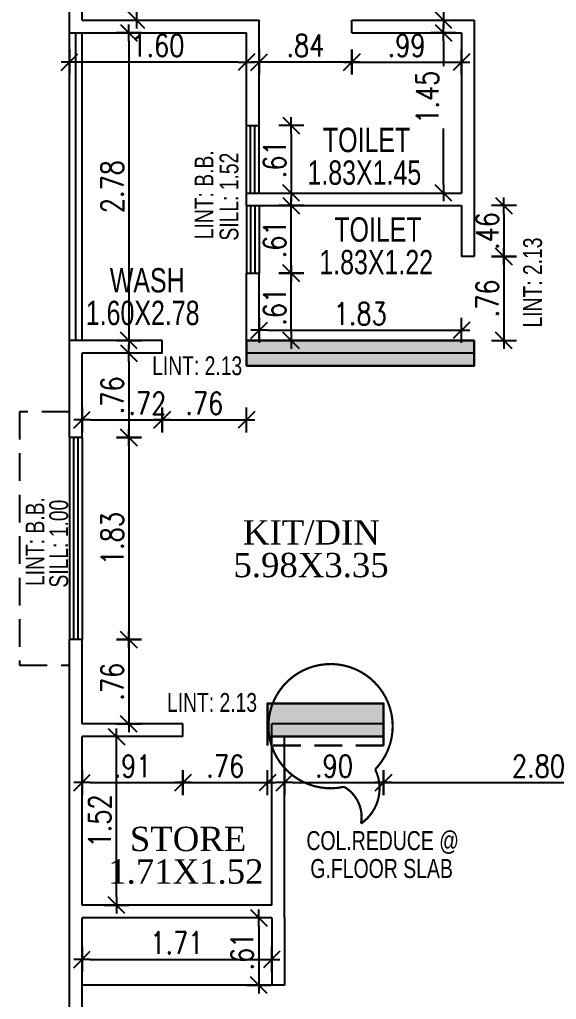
# Model space of a CAD drawing. Header units: inches. Extents: x 14331 to 14549, y 2557 to 2714.
# Drawn here: x 14397.98 to 14402.83, y 2598.31 to 2607.17 of the extents above; entities that cross this region are included whole.
import ezdxf
from ezdxf.enums import TextEntityAlignment as Align

# ---------------------------------------------------------------- set-up
doc = ezdxf.new("R2010")
doc.units = ezdxf.units.IN
doc.header["$LTSCALE"] = 0.25
doc.header["$MEASUREMENT"] = 0
doc.header["$PDMODE"] = 35
doc.linetypes.add('DASHEDX2', pattern=[1.5, 1, -0.5])
for name, color, linetype in [('dimension', 7, 'Continuous'), ('edge back', 34, 'Continuous'), ('edges bak', 7, 'Continuous'), ('proj-internal', 1, 'DASHEDX2'), ('steel', 251, 'Continuous'), ('text-large', 7, 'Continuous'), ('walls', 7, 'Continuous'), ('windows', 96, 'Continuous'), ('WORK TEX', 6, 'Continuous')]:
    doc.layers.add(name, color=color, linetype=linetype)
doc.layers.add('P-COL', color=7, linetype='Continuous', lineweight=30)
doc.layers.add('P-COLHAT', color=8, linetype='Continuous', lineweight=25)
doc.styles.add('ARIAL', font='TIMES_0.TTF')
doc.styles.add('ARL', font='swisscl_0.ttf')
doc.styles.add('romans', font='romans.shx', dxfattribs={"width": 0.8})
doc.dimstyles.new('minitick-100', dxfattribs={"dimscale": 0.1, "dimtxt": 2, "dimasz": 0.75, "dimexe": 0.03125, "dimexo": 0.25, "dimgap": 0.5, "dimtad": 1, "dimzin": 4, "dimdsep": 46, "dimtxsty": 'romans', "dimblk1": 'MINITICK', "dimblk2": 'MINITICK', "dimsah": 1, "dimcen": 1, "dimse1": 1, "dimse2": 1, "dimclrd": 252, "dimclre": 256, "dimclrt": 256, "dimadec": 3, "dimazin": 0, "dimtfac": 0.8, "dimtix": 1, "dimtmove": 2, "dimatfit": 3, "dimfxl": 0, "dimtolj": 1, "dimtzin": 3, "dimarcsym": 0})

# ---------------------------------------------------------------- blocks, each defined once
blk = doc.blocks.new('BLC-A')
at = {"layer": 'P-COLHAT', "lineweight": 30}
for points in [[(6.3091, 15.0139), (6.3091, 15.2439), (8.3671, 15.2439), (8.3671, 15.0139)], [(6.4997, 11.6616), (6.4997, 11.9616), (7.5497, 11.9616), (7.5497, 11.6616)]]:
    blk.add_hatch(color=256, dxfattribs=at).paths.add_polyline_path(points)
at = {"layer": 'P-COL'}
for points in [[(6.3091, 15.0139), (6.3091, 15.2439), (8.3671, 15.2439), (8.3671, 15.0139)], [(6.4997, 11.6616), (6.4997, 11.9616), (7.5497, 11.9616), (7.5497, 11.6616)]]:
    blk.add_lwpolyline(points, close=True, dxfattribs=at)
blk = doc.blocks.new('MINITICK')
at = {"color": 7}
for p, q in [((0, -1.5), (0, 1.5)), ((1, 1), (-1, -1)), ((-1, 0), (1, 0))]:
    blk.add_line(p, q, dxfattribs=at)
blk = doc.blocks.new('*D114')
at = {"layer": 'Defpoints', "color": 0, "ltscale": 10, "transparency": 16777216}
for p in [(14398.5421, 2610.8214), (14399.0341, 2610.8214), (14398.5421, 2607.1629)]:
    blk.add_point(p, dxfattribs=at)
at = {"layer": 'dimension', "color": 252, "lineweight": -2, "ltscale": 10, "transparency": 16777216}
blk.add_line((14399.0341, 2607.2379), (14399.0341, 2610.7464), dxfattribs=at)
at = {"layer": 'dimension', "color": 252, "lineweight": -2, "ltscale": 10, "transparency": 16777216, "xscale": 0.07500000000000001, "yscale": 0.07500000000000001, "zscale": 0.07500000000000001}
for p, rotation in [((14399.0341, 2610.8214), 90), ((14399.0341, 2607.1629), 270)]:
    blk.add_blockref('MINITICK', p, dxfattribs=dict(at, rotation=rotation))
at = {"layer": 'dimension', "ltscale": 10, "transparency": 16777216, "insert": (14398.8841, 2608.9922), "char_height": 0.2, "attachment_point": 5, "rotation": 90, "style": 'romans'}
blk.add_mtext('\\A1;3.66', dxfattribs=at)
blk = doc.blocks.new('*D116')
at = {"layer": 'Defpoints', "color": 0, "ltscale": 10, "transparency": 16777216}
for p in [(14402.0863, 2608.1637), (14401.8104, 2607.1629), (14402.0863, 2607.1629)]:
    blk.add_point(p, dxfattribs=at)
at = {"layer": 'dimension', "color": 252, "lineweight": -2, "ltscale": 10, "transparency": 16777216}
blk.add_line((14401.8104, 2608.0887), (14401.8104, 2607.2379), dxfattribs=at)
at = {"layer": 'dimension', "color": 252, "lineweight": -2, "ltscale": 10, "transparency": 16777216, "xscale": 0.07500000000000001, "yscale": 0.07500000000000001, "zscale": 0.07500000000000001}
for p, rotation in [((14401.8104, 2608.1637), 90), ((14401.8104, 2607.1629), 270)]:
    blk.add_blockref('MINITICK', p, dxfattribs=dict(at, rotation=rotation))
at = {"layer": 'dimension', "ltscale": 10, "transparency": 16777216, "insert": (14401.6604, 2607.6633), "char_height": 0.2, "attachment_point": 5, "rotation": 90, "style": 'romans'}
blk.add_mtext('\\A1;1.00', dxfattribs=at)
blk = doc.blocks.new('*D117')
at = {"layer": 'Defpoints', "color": 0, "ltscale": 10, "transparency": 16777216}
for p in [(14400.9811, 2607.0486), (14401.972, 2607.0486), (14401.972, 2606.7842)]:
    blk.add_point(p, dxfattribs=at)
at = {"layer": 'dimension', "color": 252, "lineweight": -2, "ltscale": 10, "transparency": 16777216}
blk.add_line((14401.0561, 2606.7842), (14401.897, 2606.7842), dxfattribs=at)
at = {"layer": 'dimension', "color": 252, "lineweight": -2, "ltscale": 10, "transparency": 16777216, "xscale": 0.07500000000000001, "yscale": 0.07500000000000001, "zscale": 0.07500000000000001, "rotation": 180}
blk.add_blockref('MINITICK', (14400.9811, 2606.7842), dxfattribs=at)
at = {"layer": 'dimension', "color": 252, "lineweight": -2, "ltscale": 10, "transparency": 16777216, "xscale": 0.07500000000000001, "yscale": 0.07500000000000001, "zscale": 0.07500000000000001}
blk.add_blockref('MINITICK', (14401.972, 2606.7842), dxfattribs=at)
at = {"layer": 'dimension', "ltscale": 10, "transparency": 16777216, "insert": (14401.4765, 2606.9342), "char_height": 0.2, "attachment_point": 5, "style": 'romans'}
blk.add_mtext('\\A1;.99', dxfattribs=at)
blk = doc.blocks.new('*D118')
at = {"layer": 'Defpoints', "color": 0, "ltscale": 10, "transparency": 16777216}
for p in [(14400.1427, 2607.1629), (14400.9811, 2607.1629), (14400.1427, 2606.7842)]:
    blk.add_point(p, dxfattribs=at)
at = {"layer": 'dimension', "color": 252, "lineweight": -2, "ltscale": 10, "transparency": 16777216}
blk.add_line((14400.9061, 2606.7842), (14400.2177, 2606.7842), dxfattribs=at)
at = {"layer": 'dimension', "color": 252, "lineweight": -2, "ltscale": 10, "transparency": 16777216, "xscale": 0.07500000000000001, "yscale": 0.07500000000000001, "zscale": 0.07500000000000001, "rotation": 180}
blk.add_blockref('MINITICK', (14400.1427, 2606.7842), dxfattribs=at)
at = {"layer": 'dimension', "color": 252, "lineweight": -2, "ltscale": 10, "transparency": 16777216, "xscale": 0.07500000000000001, "yscale": 0.07500000000000001, "zscale": 0.07500000000000001}
blk.add_blockref('MINITICK', (14400.9811, 2606.7842), dxfattribs=at)
at = {"layer": 'dimension', "ltscale": 10, "transparency": 16777216, "insert": (14400.5619, 2606.9342), "char_height": 0.2, "attachment_point": 5, "style": 'romans'}
blk.add_mtext('\\A1;.84', dxfattribs=at)
blk = doc.blocks.new('*D119')
at = {"layer": 'Defpoints', "color": 0, "ltscale": 10, "transparency": 16777216}
for p in [(14401.8104, 2607.0486), (14401.972, 2607.0486), (14401.972, 2605.6004)]:
    blk.add_point(p, dxfattribs=at)
at = {"layer": 'dimension', "color": 252, "lineweight": -2, "ltscale": 10, "transparency": 16777216}
for p, q in [((14401.8104, 2606.9736), (14401.8104, 2606.7484)), ((14401.8104, 2605.6754), (14401.8104, 2606.1837))]:
    blk.add_line(p, q, dxfattribs=at)
at = {"layer": 'dimension', "color": 252, "lineweight": -2, "ltscale": 10, "transparency": 16777216, "xscale": 0.07500000000000001, "yscale": 0.07500000000000001, "zscale": 0.07500000000000001}
for p, rotation in [((14401.8104, 2607.0486), 90), ((14401.8104, 2605.6004), 270)]:
    blk.add_blockref('MINITICK', p, dxfattribs=dict(at, rotation=rotation))
at = {"layer": 'dimension', "ltscale": 10, "transparency": 16777216, "insert": (14401.664, 2606.4661), "char_height": 0.2, "attachment_point": 5, "rotation": 90, "style": 'romans'}
blk.add_mtext('\\A1;1.45', dxfattribs=at)
blk = doc.blocks.new('*D120')
at = {"layer": 'Defpoints', "color": 0, "ltscale": 10, "transparency": 16777216}
for p in [(14400.1046, 2606.2101), (14400.1046, 2605.6004), (14400.4341, 2605.6004)]:
    blk.add_point(p, dxfattribs=at)
at = {"layer": 'dimension', "color": 252, "lineweight": -2, "ltscale": 10, "transparency": 16777216}
blk.add_line((14400.4341, 2606.1351), (14400.4341, 2605.6754), dxfattribs=at)
at = {"layer": 'dimension', "color": 252, "lineweight": -2, "ltscale": 10, "transparency": 16777216, "xscale": 0.07500000000000001, "yscale": 0.07500000000000001, "zscale": 0.07500000000000001}
for p, rotation in [((14400.4341, 2606.2101), 90), ((14400.4341, 2605.6004), 270)]:
    blk.add_blockref('MINITICK', p, dxfattribs=dict(at, rotation=rotation))
at = {"layer": 'dimension', "ltscale": 10, "transparency": 16777216, "insert": (14400.2841, 2605.9053), "char_height": 0.2, "attachment_point": 5, "rotation": 90, "style": 'romans'}
blk.add_mtext('\\A1;.61', dxfattribs=at)
blk = doc.blocks.new('*D138')
at = {"layer": 'Defpoints', "color": 0, "ltscale": 10, "transparency": 16777216}
for p in [(14400.1427, 2605.4861), (14400.4341, 2605.4861), (14400.1427, 2604.8763)]:
    blk.add_point(p, dxfattribs=at)
at = {"layer": 'dimension', "color": 252, "lineweight": -2, "ltscale": 10, "transparency": 16777216}
blk.add_line((14400.4341, 2604.9513), (14400.4341, 2605.4111), dxfattribs=at)
at = {"layer": 'dimension', "color": 252, "lineweight": -2, "ltscale": 10, "transparency": 16777216, "xscale": 0.07500000000000001, "yscale": 0.07500000000000001, "zscale": 0.07500000000000001}
for p, rotation in [((14400.4341, 2605.4861), 90), ((14400.4341, 2604.8763), 270)]:
    blk.add_blockref('MINITICK', p, dxfattribs=dict(at, rotation=rotation))
at = {"layer": 'dimension', "ltscale": 10, "transparency": 16777216, "insert": (14400.2841, 2605.1812), "char_height": 0.2, "attachment_point": 5, "rotation": 90, "style": 'romans'}
blk.add_mtext('\\A1;.61', dxfattribs=at)
blk = doc.blocks.new('*D139')
at = {"layer": 'Defpoints', "color": 0, "ltscale": 10, "transparency": 16777216}
for p in [(14400.1427, 2604.8763), (14400.4341, 2604.8763), (14400.1427, 2604.2665)]:
    blk.add_point(p, dxfattribs=at)
at = {"layer": 'dimension', "color": 252, "lineweight": -2, "ltscale": 10, "transparency": 16777216}
blk.add_line((14400.4341, 2604.3415), (14400.4341, 2604.8013), dxfattribs=at)
at = {"layer": 'dimension', "color": 252, "lineweight": -2, "ltscale": 10, "transparency": 16777216, "xscale": 0.07500000000000001, "yscale": 0.07500000000000001, "zscale": 0.07500000000000001}
for p, rotation in [((14400.4341, 2604.8763), 90), ((14400.4341, 2604.2665), 270)]:
    blk.add_blockref('MINITICK', p, dxfattribs=dict(at, rotation=rotation))
at = {"layer": 'dimension', "ltscale": 10, "transparency": 16777216, "insert": (14400.2841, 2604.5714), "char_height": 0.2, "attachment_point": 5, "rotation": 90, "style": 'romans'}
blk.add_mtext('\\A1;.61', dxfattribs=at)
blk = doc.blocks.new('*D140')
at = {"layer": 'Defpoints', "color": 0, "ltscale": 10, "transparency": 16777216}
for p in [(14400.1427, 2604.7318), (14401.972, 2604.3588), (14401.972, 2604.2665)]:
    blk.add_point(p, dxfattribs=at)
at = {"layer": 'dimension', "color": 252, "lineweight": -2, "ltscale": 10, "transparency": 16777216}
blk.add_line((14400.2177, 2604.3588), (14401.897, 2604.3588), dxfattribs=at)
at = {"layer": 'dimension', "color": 252, "lineweight": -2, "ltscale": 10, "transparency": 16777216, "xscale": 0.07500000000000001, "yscale": 0.07500000000000001, "zscale": 0.07500000000000001, "rotation": 180}
blk.add_blockref('MINITICK', (14400.1427, 2604.3588), dxfattribs=at)
at = {"layer": 'dimension', "color": 252, "lineweight": -2, "ltscale": 10, "transparency": 16777216, "xscale": 0.07500000000000001, "yscale": 0.07500000000000001, "zscale": 0.07500000000000001}
blk.add_blockref('MINITICK', (14401.972, 2604.3588), dxfattribs=at)
at = {"layer": 'dimension', "ltscale": 10, "transparency": 16777216, "insert": (14401.0573, 2604.5088), "char_height": 0.2, "attachment_point": 5, "style": 'romans'}
blk.add_mtext('\\A1;1.83', dxfattribs=at)
blk = doc.blocks.new('*D141')
at = {"layer": 'Defpoints', "color": 0, "ltscale": 10, "transparency": 16777216}
for p in [(14398.4278, 2607.0486), (14400.0284, 2607.0486), (14398.4278, 2606.7842)]:
    blk.add_point(p, dxfattribs=at)
at = {"layer": 'dimension', "color": 252, "lineweight": -2, "ltscale": 10, "transparency": 16777216}
blk.add_line((14399.9534, 2606.7842), (14398.5028, 2606.7842), dxfattribs=at)
at = {"layer": 'dimension', "color": 252, "lineweight": -2, "ltscale": 10, "transparency": 16777216, "xscale": 0.07500000000000001, "yscale": 0.07500000000000001, "zscale": 0.07500000000000001, "rotation": 180}
blk.add_blockref('MINITICK', (14398.4278, 2606.7842), dxfattribs=at)
at = {"layer": 'dimension', "color": 252, "lineweight": -2, "ltscale": 10, "transparency": 16777216, "xscale": 0.07500000000000001, "yscale": 0.07500000000000001, "zscale": 0.07500000000000001}
blk.add_blockref('MINITICK', (14400.0284, 2606.7842), dxfattribs=at)
at = {"layer": 'dimension', "ltscale": 10, "transparency": 16777216, "insert": (14399.2281, 2606.9342), "char_height": 0.2, "attachment_point": 5, "style": 'romans'}
blk.add_mtext('\\A1;1.60', dxfattribs=at)
blk = doc.blocks.new('*D142')
at = {"layer": 'Defpoints', "color": 0, "ltscale": 10, "transparency": 16777216}
for p in [(14399.0809, 2607.0486), (14398.966, 2604.2665), (14399.0142, 2604.2665)]:
    blk.add_point(p, dxfattribs=at)
at = {"layer": 'dimension', "color": 252, "lineweight": -2, "ltscale": 10, "transparency": 16777216}
blk.add_line((14398.966, 2606.9736), (14398.966, 2604.3415), dxfattribs=at)
at = {"layer": 'dimension', "color": 252, "lineweight": -2, "ltscale": 10, "transparency": 16777216, "xscale": 0.07500000000000001, "yscale": 0.07500000000000001, "zscale": 0.07500000000000001}
for p, rotation in [((14398.966, 2607.0486), 90), ((14398.966, 2604.2665), 270)]:
    blk.add_blockref('MINITICK', p, dxfattribs=dict(at, rotation=rotation))
at = {"layer": 'dimension', "ltscale": 10, "transparency": 16777216, "insert": (14398.816, 2605.6576), "char_height": 0.2, "attachment_point": 5, "rotation": 90, "style": 'romans'}
blk.add_mtext('\\A1;2.78', dxfattribs=at)
blk = doc.blocks.new('*D143')
at = {"layer": 'Defpoints', "color": 0, "ltscale": 10, "transparency": 16777216}
for p in [(14398.5421, 2604.1522), (14399.2662, 2604.1522), (14399.2662, 2603.5483)]:
    blk.add_point(p, dxfattribs=at)
at = {"layer": 'dimension', "color": 252, "lineweight": -2, "ltscale": 10, "transparency": 16777216}
blk.add_line((14398.6171, 2603.5483), (14399.1912, 2603.5483), dxfattribs=at)
at = {"layer": 'dimension', "color": 252, "lineweight": -2, "ltscale": 10, "transparency": 16777216, "xscale": 0.07500000000000001, "yscale": 0.07500000000000001, "zscale": 0.07500000000000001, "rotation": 180}
blk.add_blockref('MINITICK', (14398.5421, 2603.5483), dxfattribs=at)
at = {"layer": 'dimension', "color": 252, "lineweight": -2, "ltscale": 10, "transparency": 16777216, "xscale": 0.07500000000000001, "yscale": 0.07500000000000001, "zscale": 0.07500000000000001}
blk.add_blockref('MINITICK', (14399.2662, 2603.5483), dxfattribs=at)
at = {"layer": 'dimension', "ltscale": 10, "transparency": 16777216, "insert": (14399.1328, 2603.6983), "char_height": 0.2, "attachment_point": 5, "style": 'romans'}
blk.add_mtext('\\A1;.72', dxfattribs=at)
blk = doc.blocks.new('*D144')
at = {"layer": 'Defpoints', "color": 0, "ltscale": 10, "transparency": 16777216}
for p in [(14399.2662, 2604.1522), (14400.0284, 2604.1515), (14400.0284, 2603.5483)]:
    blk.add_point(p, dxfattribs=at)
at = {"layer": 'dimension', "color": 252, "lineweight": -2, "ltscale": 10, "transparency": 16777216}
blk.add_line((14399.3412, 2603.5483), (14399.9534, 2603.5483), dxfattribs=at)
at = {"layer": 'dimension', "color": 252, "lineweight": -2, "ltscale": 10, "transparency": 16777216, "xscale": 0.07500000000000001, "yscale": 0.07500000000000001, "zscale": 0.07500000000000001, "rotation": 180}
blk.add_blockref('MINITICK', (14399.2662, 2603.5483), dxfattribs=at)
at = {"layer": 'dimension', "color": 252, "lineweight": -2, "ltscale": 10, "transparency": 16777216, "xscale": 0.07500000000000001, "yscale": 0.07500000000000001, "zscale": 0.07500000000000001}
blk.add_blockref('MINITICK', (14400.0284, 2603.5483), dxfattribs=at)
at = {"layer": 'dimension', "ltscale": 10, "transparency": 16777216, "insert": (14399.6473, 2603.6983), "char_height": 0.2, "attachment_point": 5, "style": 'romans'}
blk.add_mtext('\\A1;.76', dxfattribs=at)
blk = doc.blocks.new('*D145')
at = {"layer": 'Defpoints', "color": 0, "ltscale": 10, "transparency": 16777216}
for p in [(14398.5421, 2604.1522), (14398.5421, 2603.3894), (14398.966, 2603.3894)]:
    blk.add_point(p, dxfattribs=at)
at = {"layer": 'dimension', "color": 252, "lineweight": -2, "ltscale": 10, "transparency": 16777216}
blk.add_line((14398.966, 2604.0772), (14398.966, 2603.4644), dxfattribs=at)
at = {"layer": 'dimension', "color": 252, "lineweight": -2, "ltscale": 10, "transparency": 16777216, "xscale": 0.07500000000000001, "yscale": 0.07500000000000001, "zscale": 0.07500000000000001}
for p, rotation in [((14398.966, 2604.1522), 90), ((14398.966, 2603.3894), 270)]:
    blk.add_blockref('MINITICK', p, dxfattribs=dict(at, rotation=rotation))
at = {"layer": 'dimension', "ltscale": 10, "transparency": 16777216, "insert": (14398.816, 2603.7708), "char_height": 0.2, "attachment_point": 5, "rotation": 90, "style": 'romans'}
blk.add_mtext('\\A1;.76', dxfattribs=at)
blk = doc.blocks.new('*D146')
at = {"layer": 'Defpoints', "color": 0, "ltscale": 10, "transparency": 16777216}
for p in [(14398.504, 2603.3894), (14398.504, 2601.5614), (14398.966, 2601.5614)]:
    blk.add_point(p, dxfattribs=at)
at = {"layer": 'dimension', "color": 252, "lineweight": -2, "ltscale": 10, "transparency": 16777216}
blk.add_line((14398.966, 2603.3144), (14398.966, 2601.6364), dxfattribs=at)
at = {"layer": 'dimension', "color": 252, "lineweight": -2, "ltscale": 10, "transparency": 16777216, "xscale": 0.07500000000000001, "yscale": 0.07500000000000001, "zscale": 0.07500000000000001}
for p, rotation in [((14398.966, 2603.3894), 90), ((14398.966, 2601.5614), 270)]:
    blk.add_blockref('MINITICK', p, dxfattribs=dict(at, rotation=rotation))
at = {"layer": 'dimension', "ltscale": 10, "transparency": 16777216, "insert": (14398.816, 2602.4754), "char_height": 0.2, "attachment_point": 5, "rotation": 90, "style": 'romans'}
blk.add_mtext('\\A1;1.83', dxfattribs=at)
blk = doc.blocks.new('*D147')
at = {"layer": 'Defpoints', "color": 0, "ltscale": 10, "transparency": 16777216}
for p in [(14398.5421, 2601.5614), (14398.5421, 2600.7986), (14398.966, 2600.7986)]:
    blk.add_point(p, dxfattribs=at)
at = {"layer": 'dimension', "color": 252, "lineweight": -2, "ltscale": 10, "transparency": 16777216}
blk.add_line((14398.966, 2601.4864), (14398.966, 2600.8736), dxfattribs=at)
at = {"layer": 'dimension', "color": 252, "lineweight": -2, "ltscale": 10, "transparency": 16777216, "xscale": 0.07500000000000001, "yscale": 0.07500000000000001, "zscale": 0.07500000000000001}
for p, rotation in [((14398.966, 2601.5614), 90), ((14398.966, 2600.7986), 270)]:
    blk.add_blockref('MINITICK', p, dxfattribs=dict(at, rotation=rotation))
at = {"layer": 'dimension', "ltscale": 10, "transparency": 16777216, "insert": (14398.816, 2601.18), "char_height": 0.2, "attachment_point": 5, "rotation": 90, "style": 'romans'}
blk.add_mtext('\\A1;.76', dxfattribs=at)
blk = doc.blocks.new('*D148')
at = {"layer": 'Defpoints', "color": 0, "ltscale": 10, "transparency": 16777216}
for p in [(14398.5421, 2600.6842), (14399.4548, 2600.6842), (14399.4548, 2600.2681)]:
    blk.add_point(p, dxfattribs=at)
at = {"layer": 'dimension', "color": 252, "lineweight": -2, "ltscale": 10, "transparency": 16777216}
blk.add_line((14398.6171, 2600.2681), (14399.3798, 2600.2681), dxfattribs=at)
at = {"layer": 'dimension', "color": 252, "lineweight": -2, "ltscale": 10, "transparency": 16777216, "xscale": 0.07500000000000001, "yscale": 0.07500000000000001, "zscale": 0.07500000000000001, "rotation": 180}
blk.add_blockref('MINITICK', (14398.5421, 2600.2681), dxfattribs=at)
at = {"layer": 'dimension', "color": 252, "lineweight": -2, "ltscale": 10, "transparency": 16777216, "xscale": 0.07500000000000001, "yscale": 0.07500000000000001, "zscale": 0.07500000000000001}
blk.add_blockref('MINITICK', (14399.4548, 2600.2681), dxfattribs=at)
at = {"layer": 'dimension', "ltscale": 10, "transparency": 16777216, "insert": (14398.9985, 2600.4181), "char_height": 0.2, "attachment_point": 5, "style": 'romans'}
blk.add_mtext('\\A1;.91', dxfattribs=at)
blk = doc.blocks.new('*D149')
at = {"layer": 'Defpoints', "color": 0, "ltscale": 10, "transparency": 16777216}
for p in [(14400.2189, 2600.7276), (14399.4548, 2600.6842), (14400.2189, 2600.2681)]:
    blk.add_point(p, dxfattribs=at)
at = {"layer": 'dimension', "color": 252, "lineweight": -2, "ltscale": 10, "transparency": 16777216}
blk.add_line((14399.5298, 2600.2681), (14400.1439, 2600.2681), dxfattribs=at)
at = {"layer": 'dimension', "color": 252, "lineweight": -2, "ltscale": 10, "transparency": 16777216, "xscale": 0.07500000000000001, "yscale": 0.07500000000000001, "zscale": 0.07500000000000001, "rotation": 180}
blk.add_blockref('MINITICK', (14399.4548, 2600.2681), dxfattribs=at)
at = {"layer": 'dimension', "color": 252, "lineweight": -2, "ltscale": 10, "transparency": 16777216, "xscale": 0.07500000000000001, "yscale": 0.07500000000000001, "zscale": 0.07500000000000001}
blk.add_blockref('MINITICK', (14400.2189, 2600.2681), dxfattribs=at)
at = {"layer": 'dimension', "ltscale": 10, "transparency": 16777216, "insert": (14399.8369, 2600.4181), "char_height": 0.2, "attachment_point": 5, "style": 'romans'}
blk.add_mtext('\\A1;.76', dxfattribs=at)
blk = doc.blocks.new('*D150')
at = {"layer": 'Defpoints', "color": 0, "ltscale": 10, "transparency": 16777216}
for p in [(14398.5421, 2600.6842), (14398.8535, 2600.6842), (14398.5421, 2599.1598)]:
    blk.add_point(p, dxfattribs=at)
at = {"layer": 'dimension', "color": 252, "lineweight": -2, "ltscale": 10, "transparency": 16777216}
blk.add_line((14398.8535, 2599.2348), (14398.8535, 2600.6092), dxfattribs=at)
at = {"layer": 'dimension', "color": 252, "lineweight": -2, "ltscale": 10, "transparency": 16777216, "xscale": 0.07500000000000001, "yscale": 0.07500000000000001, "zscale": 0.07500000000000001}
for p, rotation in [((14398.8535, 2600.6842), 90), ((14398.8535, 2599.1598), 270)]:
    blk.add_blockref('MINITICK', p, dxfattribs=dict(at, rotation=rotation))
at = {"layer": 'dimension', "ltscale": 10, "transparency": 16777216, "insert": (14398.7035, 2599.922), "char_height": 0.2, "attachment_point": 5, "rotation": 90, "style": 'romans'}
blk.add_mtext('\\A1;1.52', dxfattribs=at)
blk = doc.blocks.new('*D151')
at = {"layer": 'Defpoints', "color": 0, "ltscale": 10, "transparency": 16777216}
for p in [(14398.5421, 2599.0455), (14400.257, 2599.0455), (14400.257, 2598.6699)]:
    blk.add_point(p, dxfattribs=at)
at = {"layer": 'dimension', "color": 252, "lineweight": -2, "ltscale": 10, "transparency": 16777216}
blk.add_line((14398.6171, 2598.6699), (14400.182, 2598.6699), dxfattribs=at)
at = {"layer": 'dimension', "color": 252, "lineweight": -2, "ltscale": 10, "transparency": 16777216, "xscale": 0.07500000000000001, "yscale": 0.07500000000000001, "zscale": 0.07500000000000001, "rotation": 180}
blk.add_blockref('MINITICK', (14398.5421, 2598.6699), dxfattribs=at)
at = {"layer": 'dimension', "color": 252, "lineweight": -2, "ltscale": 10, "transparency": 16777216, "xscale": 0.07500000000000001, "yscale": 0.07500000000000001, "zscale": 0.07500000000000001}
blk.add_blockref('MINITICK', (14400.257, 2598.6699), dxfattribs=at)
at = {"layer": 'dimension', "ltscale": 10, "transparency": 16777216, "insert": (14399.3996, 2598.8199), "char_height": 0.2, "attachment_point": 5, "style": 'romans'}
blk.add_mtext('\\A1;1.71', dxfattribs=at)
blk = doc.blocks.new('*D152')
at = {"layer": 'Defpoints', "color": 0, "ltscale": 10, "transparency": 16777216}
for p in [(14400.257, 2599.0455), (14400.1405, 2598.4358), (14400.257, 2598.4358)]:
    blk.add_point(p, dxfattribs=at)
at = {"layer": 'dimension', "color": 252, "lineweight": -2, "ltscale": 10, "transparency": 16777216}
blk.add_line((14400.1405, 2598.9705), (14400.1405, 2598.5108), dxfattribs=at)
at = {"layer": 'dimension', "color": 252, "lineweight": -2, "ltscale": 10, "transparency": 16777216, "xscale": 0.07500000000000001, "yscale": 0.07500000000000001, "zscale": 0.07500000000000001}
for p, rotation in [((14400.1405, 2599.0455), 90), ((14400.1405, 2598.4358), 270)]:
    blk.add_blockref('MINITICK', p, dxfattribs=dict(at, rotation=rotation))
at = {"layer": 'dimension', "ltscale": 10, "transparency": 16777216, "insert": (14399.9905, 2598.7406), "char_height": 0.2, "attachment_point": 5, "rotation": 90, "style": 'romans'}
blk.add_mtext('\\A1;.61', dxfattribs=at)
blk = doc.blocks.new('*D168')
at = {"layer": 'Defpoints', "color": 0, "ltscale": 10, "transparency": 16777216}
for p in [(14400.3714, 2600.6842), (14401.2689, 2600.6842), (14401.2689, 2600.2681)]:
    blk.add_point(p, dxfattribs=at)
at = {"layer": 'dimension', "color": 252, "lineweight": -2, "ltscale": 10, "transparency": 16777216}
blk.add_line((14400.4464, 2600.2681), (14401.1939, 2600.2681), dxfattribs=at)
at = {"layer": 'dimension', "color": 252, "lineweight": -2, "ltscale": 10, "transparency": 16777216, "xscale": 0.07500000000000001, "yscale": 0.07500000000000001, "zscale": 0.07500000000000001, "rotation": 180}
blk.add_blockref('MINITICK', (14400.3714, 2600.2681), dxfattribs=at)
at = {"layer": 'dimension', "color": 252, "lineweight": -2, "ltscale": 10, "transparency": 16777216, "xscale": 0.07500000000000001, "yscale": 0.07500000000000001, "zscale": 0.07500000000000001}
blk.add_blockref('MINITICK', (14401.2689, 2600.2681), dxfattribs=at)
at = {"layer": 'dimension', "ltscale": 10, "transparency": 16777216, "insert": (14400.8201, 2600.4181), "char_height": 0.2, "attachment_point": 5, "style": 'romans'}
blk.add_mtext('\\A1;.90', dxfattribs=at)
blk = doc.blocks.new('*D169')
at = {"layer": 'Defpoints', "color": 0, "ltscale": 10, "transparency": 16777216}
for p in [(14401.2689, 2600.7414), (14404.068, 2600.7986), (14404.068, 2600.2681)]:
    blk.add_point(p, dxfattribs=at)
at = {"layer": 'dimension', "color": 252, "lineweight": -2, "ltscale": 10, "transparency": 16777216}
blk.add_line((14401.3439, 2600.2681), (14403.993, 2600.2681), dxfattribs=at)
at = {"layer": 'dimension', "color": 252, "lineweight": -2, "ltscale": 10, "transparency": 16777216, "xscale": 0.07500000000000001, "yscale": 0.07500000000000001, "zscale": 0.07500000000000001, "rotation": 180}
blk.add_blockref('MINITICK', (14401.2689, 2600.2681), dxfattribs=at)
at = {"layer": 'dimension', "color": 252, "lineweight": -2, "ltscale": 10, "transparency": 16777216, "xscale": 0.07500000000000001, "yscale": 0.07500000000000001, "zscale": 0.07500000000000001}
blk.add_blockref('MINITICK', (14404.068, 2600.2681), dxfattribs=at)
at = {"layer": 'dimension', "ltscale": 10, "transparency": 16777216, "insert": (14402.6685, 2600.4181), "char_height": 0.2, "attachment_point": 5, "style": 'romans'}
blk.add_mtext('\\A1;2.80', dxfattribs=at)
blk = doc.blocks.new('*D2022')
at = {"layer": 'Defpoints', "color": 0, "ltscale": 10, "transparency": 16777216}
for p in [(14401.972, 2605.4861), (14401.972, 2605.0265), (14402.3567, 2605.0265)]:
    blk.add_point(p, dxfattribs=at)
at = {"layer": 'dimension', "color": 252, "lineweight": -2, "ltscale": 10, "transparency": 16777216}
blk.add_line((14402.3567, 2605.4111), (14402.3567, 2605.1015), dxfattribs=at)
at = {"layer": 'dimension', "color": 252, "lineweight": -2, "ltscale": 10, "transparency": 16777216, "xscale": 0.07500000000000001, "yscale": 0.07500000000000001, "zscale": 0.07500000000000001}
for p, rotation in [((14402.3567, 2605.4861), 90), ((14402.3567, 2605.0265), 270)]:
    blk.add_blockref('MINITICK', p, dxfattribs=dict(at, rotation=rotation))
at = {"layer": 'dimension', "ltscale": 10, "transparency": 16777216, "insert": (14402.2067, 2605.2563), "char_height": 0.2, "attachment_point": 5, "rotation": 90, "style": 'romans'}
blk.add_mtext('\\A1;.46', dxfattribs=at)
blk = doc.blocks.new('*D2023')
at = {"layer": 'Defpoints', "color": 0, "ltscale": 10, "transparency": 16777216}
for p in [(14402.0863, 2605.0265), (14402.0863, 2604.2665), (14402.3567, 2604.2665)]:
    blk.add_point(p, dxfattribs=at)
at = {"layer": 'dimension', "color": 252, "lineweight": -2, "ltscale": 10, "transparency": 16777216}
blk.add_line((14402.3567, 2604.9515), (14402.3567, 2604.3415), dxfattribs=at)
at = {"layer": 'dimension', "color": 252, "lineweight": -2, "ltscale": 10, "transparency": 16777216, "xscale": 0.07500000000000001, "yscale": 0.07500000000000001, "zscale": 0.07500000000000001}
for p, rotation in [((14402.3567, 2605.0265), 90), ((14402.3567, 2604.2665), 270)]:
    blk.add_blockref('MINITICK', p, dxfattribs=dict(at, rotation=rotation))
at = {"layer": 'dimension', "ltscale": 10, "transparency": 16777216, "insert": (14402.2067, 2604.6465), "char_height": 0.2, "attachment_point": 5, "rotation": 90, "style": 'romans'}
blk.add_mtext('\\A1;.76', dxfattribs=at)

msp = doc.modelspace()

# ---------------------------------------------------------------- linework, layer by layer
at = {"layer": 'edge back', "color": 3, "const_width": 0.0195}
msp.add_lwpolyline([(14400.911, 2600.2306, -0.321855), (14401.064, 2599.898, 0.372837), (14401.1925, 2600.3881, 6.819595)], format="xyb", close=True, dxfattribs=at)
at = {"layer": 'edges bak', "linetype": 'Continuous'}
msp.add_line((14400.3714, 2598.4358), (14398.5421, 2598.4358), dxfattribs=at)
at = {"layer": 'proj-internal'}
msp.add_lwpolyline([(14398.4278, 2603.6214), (14397.9778, 2603.6214), (14397.9778, 2601.3314), (14398.4278, 2601.3314)], dxfattribs=at)
at = {"layer": 'proj-internal', "color": 5, "lineweight": 30}
msp.add_lwpolyline([(14401.2689, 2600.6842), (14401.2689, 2600.6042), (14400.2189, 2600.6042), (14400.2189, 2600.6842)], dxfattribs=at)
at = {"layer": 'steel'}
for p, q in [((14398.4278, 2604.2665), (14398.4278, 2607.0486)), ((14398.4849, 2604.2665), (14398.4849, 2607.0486)), ((14398.5421, 2604.2665), (14398.5421, 2607.0486))]:
    msp.add_line(p, q, dxfattribs=at)
at = {"layer": 'walls', "linetype": 'Continuous'}
for p, q in [((14398.4278, 2607.0486), (14398.4278, 2610.9358)), ((14398.5421, 2607.1629), (14398.5421, 2610.8214)), ((14398.5421, 2607.1629), (14400.1427, 2607.1629)), ((14400.1427, 2606.2101), (14400.1427, 2607.1629)), ((14400.9811, 2607.0486), (14400.9811, 2607.1629)), ((14400.9811, 2607.1629), (14402.0863, 2607.1629)), ((14402.0863, 2607.1629), (14402.0863, 2605.4861)), ((14398.4278, 2607.0486), (14400.0284, 2607.0486)), ((14400.0284, 2606.2101), (14400.0284, 2607.0486)), ((14400.9811, 2607.0486), (14401.972, 2607.0486)), ((14401.972, 2607.0486), (14401.972, 2605.6004)), ((14400.0284, 2606.2101), (14400.1427, 2606.2101)), ((14400.0284, 2605.4861), (14400.0284, 2605.6004)), ((14400.0284, 2605.6004), (14401.972, 2605.6004)), ((14400.0284, 2605.4861), (14401.972, 2605.4861)), ((14401.972, 2605.4861), (14401.972, 2605.0265)), ((14402.0863, 2605.4861), (14402.0863, 2605.0265)), ((14402.0863, 2605.0265), (14401.972, 2605.0265)), ((14400.0284, 2604.1522), (14400.0284, 2604.8763)), ((14400.0284, 2604.8763), (14400.1427, 2604.8763)), ((14400.1427, 2604.2665), (14400.1427, 2604.8763)), ((14398.4278, 2603.3894), (14398.4278, 2604.2665)), ((14399.2662, 2604.2665), (14398.4278, 2604.2665)), ((14399.2662, 2604.1522), (14399.2662, 2604.2665)), ((14402.0863, 2604.2665), (14400.1427, 2604.2665)), ((14402.0863, 2604.2665), (14402.0863, 2604.1522)), ((14398.5421, 2603.3894), (14398.5421, 2604.1522)), ((14399.2662, 2604.1522), (14398.5421, 2604.1522)), ((14402.0863, 2604.1522), (14400.0284, 2604.1522)), ((14398.5421, 2603.3894), (14398.4278, 2603.3894)), ((14398.5421, 2601.5614), (14398.4278, 2601.5614)), ((14398.4278, 2596.6065), (14398.4278, 2601.5614)), ((14398.5421, 2600.7986), (14398.5421, 2601.5614)), ((14399.4548, 2600.7986), (14398.5421, 2600.7986)), ((14399.4548, 2600.6842), (14399.4548, 2600.7986)), ((14400.257, 2599.1598), (14400.257, 2600.7986)), ((14401.2689, 2600.7986), (14400.257, 2600.7986)), ((14401.2689, 2600.6842), (14401.2689, 2600.7986)), ((14399.4548, 2600.6842), (14398.5421, 2600.6842)), ((14398.5421, 2599.1598), (14398.5421, 2600.6842)), ((14401.2689, 2600.6842), (14400.3714, 2600.6842)), ((14400.3714, 2599.0455), (14400.3714, 2600.6842)), ((14400.257, 2599.1598), (14398.5421, 2599.1598)), ((14400.257, 2599.0455), (14398.5421, 2599.0455)), ((14398.5421, 2596.6065), (14398.5421, 2599.0455)), ((14400.257, 2599.0455), (14400.257, 2598.4358)), ((14400.3714, 2599.0455), (14400.3714, 2598.4358)), ((14400.3714, 2598.4358), (14400.257, 2598.4358))]:
    msp.add_line(p, q, dxfattribs=at)
at = {"layer": 'windows', "linetype": 'Continuous'}
for p, q in [((14400.0284, 2605.6004), (14400.0284, 2606.2101)), ((14400.0665, 2605.6004), (14400.0665, 2606.2101)), ((14400.1046, 2605.6004), (14400.1046, 2606.2101)), ((14400.1427, 2605.6004), (14400.1427, 2606.2101)), ((14400.0284, 2605.4861), (14400.0284, 2604.8763)), ((14400.0665, 2605.4861), (14400.0665, 2604.8763)), ((14400.1046, 2605.4861), (14400.1046, 2604.8763)), ((14400.1427, 2605.4861), (14400.1427, 2604.8763)), ((14398.4278, 2603.3894), (14398.4278, 2601.5614)), ((14398.4659, 2603.3894), (14398.4659, 2601.5614)), ((14398.504, 2603.3894), (14398.504, 2601.5614)), ((14398.5421, 2603.3894), (14398.5421, 2601.5614))]:
    msp.add_line(p, q, dxfattribs=at)

# ---------------------------------------------------------------- block references
at = {"layer": 'P-COLHAT'}
msp.add_blockref('BLC-A', (14393.7192, 2589.0226), dxfattribs=at)

# ---------------------------------------------------------------- texts
at = {"layer": 'text-large'}
for s, style, p in [('TOILET', 'ARL', (14401.1145, 2606.0798)), ('1.83X1.45', 'ARL', (14401.0945, 2605.7847)), ('TOILET', 'ARL', (14401.2178, 2605.2704)), ('1.83X1.22', 'ARL', (14401.2017, 2604.9753)), ('WASH', 'ARL', (14399.1314, 2604.811)), ('1.60X2.78', 'ARL', (14399.0905, 2604.5159)), ('KIT/DIN', 'ARIAL', (14400.6159, 2602.5314)), ('5.98X3.35', 'ARIAL', (14400.6129, 2602.2363)), ('STORE', 'ARIAL', (14399.5007, 2599.7596)), ('1.71X1.52', 'ARIAL', (14399.4809, 2599.4646))]:
    msp.add_text(s, height=0.22, dxfattribs=dict(at, style=style)).set_placement(p, align=Align.MIDDLE_CENTER)
at = {"layer": 'WORK TEX', "style": 'ARL'}
for s, p in [('LINT: B.B.', (14399.6456, 2605.5844)), ('SILL: 1.52', (14399.8708, 2605.5673)), ('LINT: 2.13', (14402.6154, 2604.7909)), ('LINT: B.B.', (14398.1166, 2602.4477)), ('SILL: 1.00', (14398.3316, 2602.4295))]:
    msp.add_text(s, height=0.17, rotation=90, dxfattribs=at).set_placement(p, align=Align.MIDDLE_CENTER)
for s, height, p in [('LINT: 2.13', 0.17, (14399.5832, 2604.0382)), ('LINT: 2.13', 0.17, (14399.7177, 2600.9935)), ('COL.REDUCE @', 0.171409, (14401.2601, 2599.7439)), ('G.FLOOR SLAB', 0.171409, (14401.2507, 2599.4919))]:
    msp.add_text(s, height=height, dxfattribs=at).set_placement(p, align=Align.MIDDLE_CENTER)

# ---------------------------------------------------------------- dimensions: what is measured, and where the dimension line sits
at = {"layer": 'dimension', "ltscale": 10}
for base, p1, p2, picture, middle in [((14399.0341, 2610.8214), (14398.5421, 2607.1629), (14398.5421, 2610.8214), '*D114', (14398.8841, 2608.9922)), ((14401.8104, 2607.1629), (14402.0863, 2608.1637), (14402.0863, 2607.1629), '*D116', (14401.6604, 2607.6633)), ((14398.966, 2604.2665), (14399.0809, 2607.0486), (14399.0142, 2604.2665), '*D142', (14398.816, 2605.6576)), ((14400.4341, 2605.6004), (14400.1046, 2606.2101), (14400.1046, 2605.6004), '*D120', (14400.2841, 2605.9053)), ((14400.4341, 2605.4861), (14400.1427, 2604.8763), (14400.1427, 2605.4861), '*D138', (14400.2841, 2605.1812)), ((14402.3567, 2605.0265), (14401.972, 2605.4861), (14401.972, 2605.0265), '*D2022', (14402.2067, 2605.2563)), ((14402.3567, 2604.2665), (14402.0863, 2605.0265), (14402.0863, 2604.2665), '*D2023', (14402.2067, 2604.6465)), ((14400.4341, 2604.8763), (14400.1427, 2604.2665), (14400.1427, 2604.8763), '*D139', (14400.2841, 2604.5714)), ((14398.966, 2603.3894), (14398.5421, 2604.1522), (14398.5421, 2603.3894), '*D145', (14398.816, 2603.7708)), ((14398.966, 2601.5614), (14398.504, 2603.3894), (14398.504, 2601.5614), '*D146', (14398.816, 2602.4754)), ((14398.966, 2600.7986), (14398.5421, 2601.5614), (14398.5421, 2600.7986), '*D147', (14398.816, 2601.18)), ((14398.8535, 2600.6842), (14398.5421, 2599.1598), (14398.5421, 2600.6842), '*D150', (14398.7035, 2599.922)), ((14400.1405, 2598.4358), (14400.257, 2599.0455), (14400.257, 2598.4358), '*D152', (14399.9905, 2598.7406))]:
    dim = msp.add_linear_dim(base=base, p1=p1, p2=p2, angle=90, dimstyle='minitick-100', dxfattribs=at)
    dim.commit()
    dim.dimension.update_dxf_attribs({"geometry": picture, "text_midpoint": middle})
for base, p1, p2, picture, middle in [((14400.1427, 2606.7842), (14400.9811, 2607.1629), (14400.1427, 2607.1629), '*D118', (14400.5619, 2606.9342)), ((14398.4278, 2606.7842), (14400.0284, 2607.0486), (14398.4278, 2607.0486), '*D141', (14399.2281, 2606.9342)), ((14401.972, 2606.7842), (14400.9811, 2607.0486), (14401.972, 2607.0486), '*D117', (14401.4765, 2606.9342)), ((14401.972, 2604.3588), (14400.1427, 2604.7318), (14401.972, 2604.2665), '*D140', (14401.0573, 2604.5088)), ((14400.0284, 2603.5483), (14399.2662, 2604.1522), (14400.0284, 2604.1515), '*D144', (14399.6473, 2603.6983)), ((14400.2189, 2600.2681), (14399.4548, 2600.6842), (14400.2189, 2600.7276), '*D149', (14399.8369, 2600.4181)), ((14404.068, 2600.2681), (14401.2689, 2600.7414), (14404.068, 2600.7986), '*D169', (14402.6685, 2600.4181)), ((14399.4548, 2600.2681), (14398.5421, 2600.6842), (14399.4548, 2600.6842), '*D148', (14398.9985, 2600.4181)), ((14401.2689, 2600.2681), (14400.3714, 2600.6842), (14401.2689, 2600.6842), '*D168', (14400.8201, 2600.4181)), ((14400.257, 2598.6699), (14398.5421, 2599.0455), (14400.257, 2599.0455), '*D151', (14399.3996, 2598.8199))]:
    dim = msp.add_linear_dim(base=base, p1=p1, p2=p2, dimstyle='minitick-100', dxfattribs=at)
    dim.commit()
    dim.dimension.update_dxf_attribs({"geometry": picture, "text_midpoint": middle})
dim = msp.add_linear_dim(base=(14401.8104, 2607.0486), p1=(14401.972, 2605.6004), p2=(14401.972, 2607.0486), angle=90, dimstyle='minitick-100', dxfattribs=at)
dim.commit()
dim.dimension.update_dxf_attribs({"geometry": '*D119', "text_midpoint": (14401.664, 2606.4661), "dimtype": 160})
dim = msp.add_linear_dim(base=(14399.2662, 2603.5483), p1=(14398.5421, 2604.1522), p2=(14399.2662, 2604.1522), dimstyle='minitick-100', dxfattribs=at)
dim.commit()
dim.dimension.update_dxf_attribs({"geometry": '*D143', "text_midpoint": (14399.1328, 2603.6983), "dimtype": 160})

doc.saveas('drawing.dxf')
